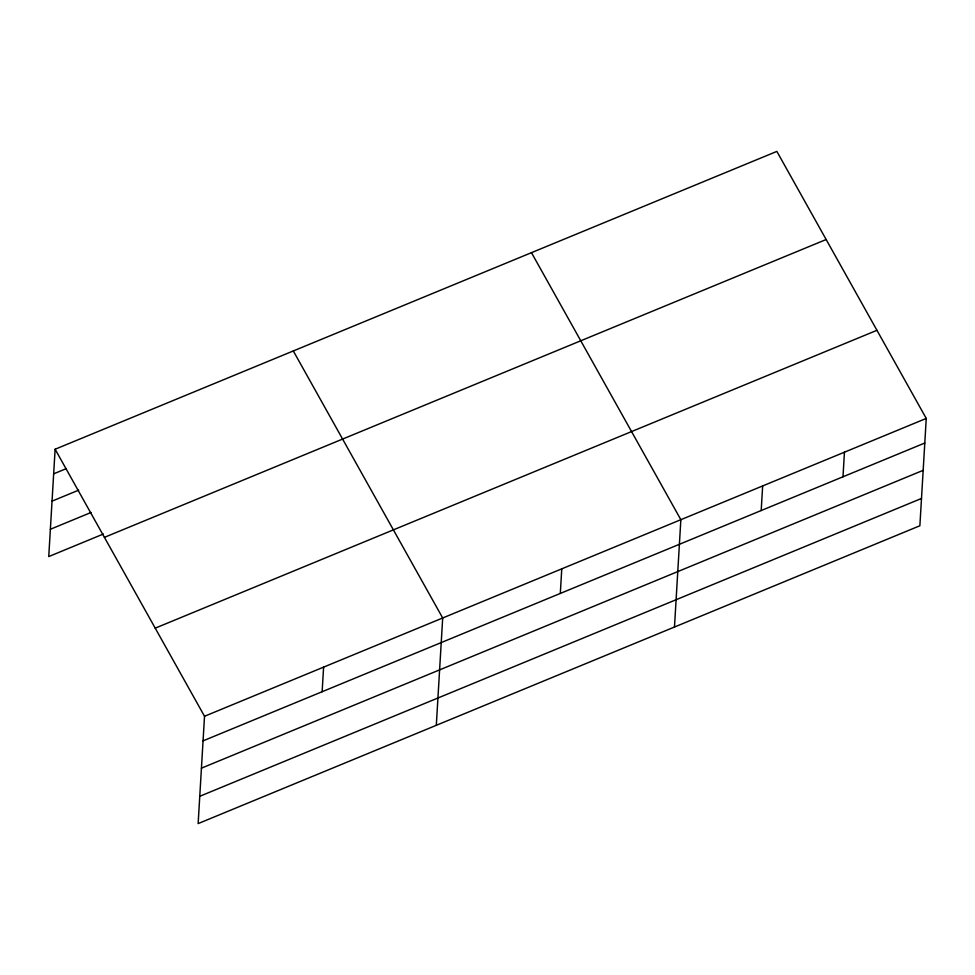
<?xml version="1.0" encoding="UTF-8"?>
<svg xmlns="http://www.w3.org/2000/svg" width="975" height="975" viewBox="0 0 975 975"><rect width="100%" height="100%" fill="white"/><g stroke="black" fill="none" stroke-linecap="round" stroke-linejoin="round"><path stroke-width="1.46" d="M55.124 449.243L204.518 716.272L198.144 823.595L919.876 525.757L926.25 418.433L776.856 151.405L55.124 449.243L48.75 556.567L103.387 534.02M322.14 691.726L323.602 667.132M436.312 725.315L442.687 617.992L293.304 350.951M560.308 593.434L561.771 568.839M674.481 627.023L680.855 519.699L531.472 252.671M761.195 510.534L762.657 485.94M842.997 476.787L844.447 452.193M53.662 473.838L66.276 468.634M52.041 501.138L78.658 490.157M50.371 529.267L91.004 512.497M104.423 537.359L826.154 239.521M155.22 628.156L876.952 330.306M204.518 716.272L926.25 418.433M203.056 740.866L924.787 443.028M201.435 768.166L923.167 470.328M199.765 796.295L921.497 498.457"/></g></svg>
